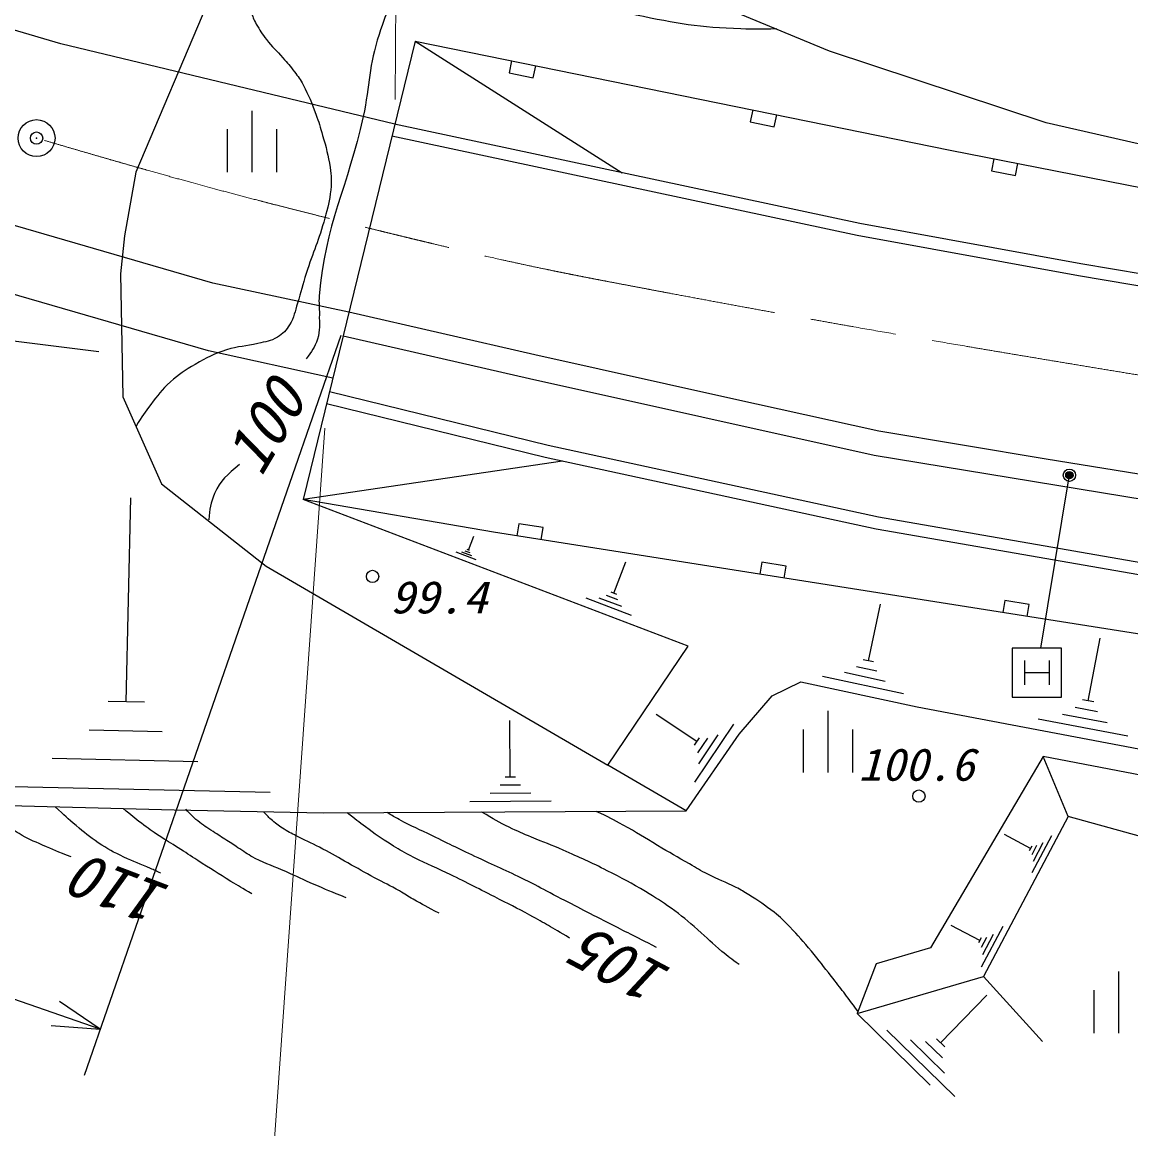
# Model space of a CAD drawing. Units: millimetres, scale not verified. Extents: x 40000 to 680000, y 20000 to 380000.
# Drawn here: x 169627 to 214688, y 243762 to 288751 of the extents above; entities that cross this region are included whole.
import ezdxf
from ezdxf.enums import TextEntityAlignment as Align

# ---------------------------------------------------------------- set-up
doc = ezdxf.new("R2010")
doc.units = ezdxf.units.MM
doc.header["$LTSCALE"] = 1000
doc.header["$PDMODE"] = 32
doc.header["$PDSIZE"] = 500
doc.linetypes.add('CHAIN', pattern=[18.5, 12, -1.5, 3.5, -1.5])
for name, color, linetype, lineweight in [('M-BGD', 7, 'Continuous', 25), ('M-BMK', 2, 'CHAIN', 13), ('M-BMK-SRVR', 3, 'Continuous', 25), ('M-STR-HTXT', 7, 'Continuous', 13), ('M-STR-STRC', 7, 'Continuous', 25)]:
    doc.layers.add(name, color=color, linetype=linetype, lineweight=lineweight)
doc.styles.add('ＭＳ ゴシック', font='')
doc.styles.get('ＭＳ ゴシック').set_extended_font_data('MS Gothic')

msp = doc.modelspace()

# ---------------------------------------------------------------- linework, layer by layer
at = {"layer": 'M-BGD'}
for p, q in [((185599, 287978), (181042, 269340)), ((185599, 287978), (194009, 282631)), ((189519, 287180), (189419, 286690)), ((189419, 286690), (190399, 286490)), ((190399, 286490), (190499, 286980)), ((178976, 282647), (178976, 285147)), ((199318, 285184), (199218, 284694)), ((200198, 284494), (200298, 284984)), ((177976, 282647), (177976, 284397)), ((179976, 282647), (179976, 284397)), ((199218, 284694), (200198, 284494)), ((209119, 283200), (209023, 282710)), ((210004, 282517), (210100, 283008)), ((209023, 282710), (210004, 282517)), ((162736, 276620), (172748, 275360)), ((191593, 270901), (181042, 269340)), ((173857, 261118), (174038, 269413)), ((189809, 268358), (189731, 267864)), ((190797, 268202), (189809, 268358)), ((190719, 267708), (190797, 268202)), ((187764, 267292), (187979, 267857)), ((187834, 267173), (187632, 267250)), ((187814, 267273), (187713, 267311)), ((188075, 266896), (187267, 267204)), ((187904, 267054), (187500, 267207)), ((193680, 265533), (194169, 266817)), ((199687, 266799), (199609, 266305)), ((200675, 266643), (199687, 266799)), ((200597, 266149), (200675, 266643)), ((193839, 265262), (193381, 265437)), ((193794, 265489), (193565, 265577)), ((194387, 264634), (192553, 265332)), ((193999, 264992), (193081, 265341)), ((204020, 262788), (204518, 265091)), ((209565, 265240), (209487, 264746)), ((210553, 265084), (209565, 265240)), ((210475, 264590), (210553, 265084)), ((212952, 261166), (213435, 263714)), ((204225, 262744), (203814, 262833)), ((204700, 261952), (203055, 262308)), ((204360, 262370), (203537, 262548)), ((205451, 261445), (202161, 262157)), ((174598, 261101), (173117, 261134)), ((213180, 261122), (212724, 261209)), ((197043, 259506), (195397, 260612)), ((202385, 258249), (202385, 260749)), ((213724, 260265), (211904, 260610)), ((213338, 260715), (212428, 260888)), ((189468, 258061), (189452, 260368)), ((198538, 260208), (196959, 257857)), ((201385, 258249), (201385, 259999)), ((203385, 258249), (203385, 259999)), ((214566, 259728), (210924, 260418)), ((175313, 259900), (172350, 259965)), ((197142, 259653), (196944, 259359)), ((197476, 259642), (197081, 259054)), ((197908, 259778), (197119, 258602)), ((176768, 258683), (170843, 258812)), ((212142, 256465), (211129, 258900)), ((189673, 258063), (189262, 258060)), ((179705, 257434), (167855, 257691)), ((190296, 257408), (188648, 257397)), ((189882, 257735), (189058, 257729)), ((191121, 257084), (187827, 257062)), ((210609, 255165), (209552, 255724)), ((211462, 255680), (210663, 254170)), ((210659, 255259), (210559, 255070)), ((210860, 255274), (210660, 254896)), ((211111, 255383), (210712, 254627)), ((208545, 251423), (207386, 252035)), ((209479, 251988), (208604, 250333)), ((208600, 251526), (208490, 251319)), ((208820, 251542), (208601, 251128)), ((209095, 251661), (208657, 250834)), ((214203, 247653), (214203, 250153)), ((206957, 247257), (208837, 249200)), ((213203, 247653), (213203, 249403)), ((207539, 245082), (204764, 247767)), ((207130, 247090), (206783, 247425)), ((207114, 246031), (205726, 247374)), ((207035, 246644), (206341, 247315))]:
    msp.add_line(p, q, dxfattribs=at)
for points in [[(184775, 284605), (171198, 287870), (153612, 293060), (132288, 299928), (77990, 321093)], [(182905, 276961), (177380, 278135), (159323, 283384), (119224, 297028), (93632, 307149), (75256, 314298)], [(182250, 274282), (177203, 275390), (157705, 281044), (118648, 294336), (93136, 304476), (74254, 311806)], [(287471, 275205), (266371, 276225), (256511, 276700), (248737, 277028), (226647, 281349), (224181, 281703), (211244, 284664), (202440, 287573), (193271, 291382), (188758, 293626), (182580, 296936), (181330, 296519), (177133, 289456), (174247, 282660), (173792, 280072), (173620, 278518), (173714, 273517), (175286, 269984), (179549, 266638), (193437, 258547)], [(185599, 287978), (207347, 283548), (225154, 280051), (226323, 280016), (233495, 278732), (248450, 276470), (258381, 275740), (268354, 275489), (287464, 274859)], [(389765, 284728), (386514, 281876), (347106, 276932), (329725, 275615), (324092, 275344), (315643, 274895), (288127, 274229), (283504, 274102), (263669, 273526), (252491, 273189), (242349, 274098), (226572, 276240), (225485, 276258), (212566, 278435), (203571, 280077), (184657, 284118)], [(386438, 282955), (347065, 277706), (329701, 276114), (324066, 275843), (315781, 275399), (288114, 274728), (283490, 274601), (263654, 274026), (252505, 273690), (242405, 274595), (226610, 276739), (225531, 276757), (212652, 278927), (203669, 280568), (184762, 284607)], [(354691, 267145), (319387, 264429), (301800, 264055), (284200, 264218), (250277, 265620), (241139, 266701), (226791, 268842), (225601, 268813), (217363, 269992), (211247, 270987), (204442, 272122), (198424, 273454), (190466, 275226), (182905, 276961)], [(354768, 266148), (319436, 263430), (301806, 263055), (284175, 263218), (250197, 264622), (241006, 265710), (226729, 267840), (225542, 267811), (217211, 269003), (204253, 271139), (190246, 274250), (182668, 275989)], [(368464, 244272), (368851, 246927), (368451, 253025), (367118, 257469), (365466, 260531), (364101, 261852), (361770, 263102), (359485, 263695), (354803, 263866), (328482, 261468), (308077, 260550), (292213, 260478), (273550, 261055), (250135, 262114), (242479, 262913), (226396, 265385), (225571, 265319), (216342, 266555), (204433, 268631), (191001, 271540), (182115, 273725)], [(367969, 244344), (368348, 246947), (367955, 252936), (366653, 257276), (365866, 258762), (365063, 260226), (363803, 261444), (361586, 262633), (359412, 263198), (354817, 263365), (328516, 260969), (308089, 260051), (292207, 259978), (273531, 260556), (249762, 261631), (242415, 262417), (226378, 264882), (225557, 264816), (216266, 266061), (204337, 268140), (190889, 271053), (181995, 273239)], [(196621, 256692), (193437, 258547), (196696, 263380), (181042, 269340)], [(251847, 254878), (245279, 261006), (226599, 262891), (225943, 262789), (214953, 263883), (188787, 268013), (181042, 269340)], [(168054, 256931), (175807, 256729), (181868, 256602), (196621, 256692), (198768, 259806), (200105, 261364), (201281, 261937), (206001, 260916), (219378, 258382), (225458, 257139), (226871, 257117), (243951, 254040), (248180, 250458), (255770, 249735)], [(256386, 248905), (246908, 249964), (242657, 253470), (226405, 256172), (224892, 256251), (211129, 258900), (206548, 251126), (204341, 250466), (203561, 248453)], [(260245, 243827), (246242, 245664), (242263, 249410), (228051, 251290), (225535, 250845), (226210, 252564), (212142, 256465), (208698, 249952), (211104, 247307)], [(206537, 245539), (203561, 248453), (208698, 249952)]]:
    msp.add_lwpolyline(points, dxfattribs=at)
for centre in [(183870, 266219), (206072, 257288)]:
    msp.add_circle(centre, 250, dxfattribs=at)
for points, knots in [([(171614, 317002), (171013, 316535), (170861, 316416), (170381, 316037), (169735, 315528), (169358, 315262), (168736, 314725), (168323, 314369), (168093, 314167), (167706, 313784), (167236, 313319), (166983, 313048), (166536, 312561), (166162, 312154), (165940, 311936), (165595, 311506), (165103, 310895), (164842, 310541), (164391, 309900), (164125, 309522), (163968, 309314), (163728, 308918), (163368, 308324), (163203, 307970), (162853, 307369), (162577, 306895), (162386, 306651), (162120, 306172), (161710, 305432), (161521, 304995), (161140, 304240), (160777, 303522), (160582, 303115), (160212, 302400), (159841, 301681), (159614, 301288), (159242, 300568), (158826, 299761), (158596, 299307), (158202, 298489), (157664, 297371), (157383, 296735), (156858, 295611), (156625, 295112), (156496, 294831), (156260, 294333), (155894, 293562), (155657, 293144), (155307, 292365), (154956, 291584), (154811, 291124), (154468, 290339), (154225, 289784), (154046, 289492), (153812, 288934), (153435, 288037), (153269, 287518), (152918, 286611), (152592, 285770), (152399, 285303), (152077, 284460), (151798, 283726), (151632, 283318), (151378, 282575), (151109, 281789), (150983, 281340), (150728, 280550), (150547, 279989), (150426, 279681), (150264, 279114), (150044, 278347), (149952, 277908), (149759, 277134), (149548, 276285), (149401, 275817), (149232, 274959), (149104, 274309), (149062, 273940), (148962, 273286), (148830, 272426), (148739, 271948), (148638, 271084), (148573, 270529), (148526, 270218), (148503, 269659), (148474, 268973), (148431, 268585), (148491, 267900), (148534, 267397), (148622, 267123), (148715, 266627), (148798, 266181), (148837, 265930), (148945, 265489), (149041, 265095), (149123, 264880), (149257, 264497), (149314, 264333), (149333, 264278), (149408, 264078)], [0, 0, 0, 0, 1, 1, 1, 2, 2, 2, 3, 3, 3, 4, 4, 4, 5, 5, 5, 6, 6, 6, 7, 7, 7, 8, 8, 8, 9, 9, 9, 10, 10, 10, 11, 11, 11, 12, 12, 12, 13, 13, 13, 14, 14, 14, 15, 15, 15, 16, 16, 16, 17, 17, 17, 18, 18, 18, 19, 19, 19, 20, 20, 20, 21, 21, 21, 22, 22, 22, 23, 23, 23, 24, 24, 24, 25, 25, 25, 26, 26, 26, 27, 27, 27, 28, 28, 28, 29, 29, 29, 30, 30, 30, 31, 31, 31, 32, 32, 32, 33, 33, 33, 33]), ([(178774, 316848), (177484, 316448), (177128, 316351), (176097, 315966), (175536, 315756), (175216, 315652), (174670, 315407), (173893, 315058), (173443, 314885), (172711, 314450), (172089, 314080), (171763, 313835), (171188, 313396), (170654, 312988), (170362, 312747), (169880, 312280), (169418, 311834), (169182, 311559), (168764, 311072), (168224, 310443), (167941, 310075), (167438, 309415), (166947, 308770), (166671, 308407), (166220, 307732), (165888, 307234), (165720, 306943), (165415, 306429), (165075, 305856), (164885, 305534), (164572, 304946), (164129, 304113), (163917, 303628), (163521, 302772), (162924, 301485), (162609, 300755), (162047, 299453), (161662, 298563), (161475, 298052), (161082, 297166), (160701, 296305), (160459, 295835), (160079, 294974), (159770, 294277), (159622, 293876), (159315, 293177), (159039, 292546), (158862, 292203), (158583, 291573), (157994, 290242), (157671, 289494), (157101, 288156), (156824, 287505), (156670, 287140), (156398, 286488), (156042, 285635), (155836, 285160), (155493, 284302), (155137, 283412), (154939, 282912), (154620, 282008), (154234, 280914), (154034, 280296), (153694, 279188), (153425, 278312), (153243, 277828), (153042, 276934), (152829, 275987), (152723, 275452), (152586, 274491), (152517, 274007), (152504, 273732), (152448, 273246), (152357, 272453), (152308, 272009), (152203, 271218), (152094, 270401), (152000, 269948), (151905, 269129), (151820, 268391), (151770, 267976), (151750, 267233), (151738, 266797), (151762, 266553), (151792, 266118), (151817, 265742), (151842, 265532), (151883, 265158), (151968, 264388), (152019, 264135), (152174, 263196)], [0, 0, 0, 0, 1, 1, 1, 2, 2, 2, 3, 3, 3, 4, 4, 4, 5, 5, 5, 6, 6, 6, 7, 7, 7, 8, 8, 8, 9, 9, 9, 10, 10, 10, 11, 11, 11, 12, 12, 12, 13, 13, 13, 14, 14, 14, 15, 15, 15, 16, 16, 16, 17, 17, 17, 18, 18, 18, 19, 19, 19, 20, 20, 20, 21, 21, 21, 22, 22, 22, 23, 23, 23, 24, 24, 24, 25, 25, 25, 26, 26, 26, 27, 27, 27, 28, 28, 28, 29, 29, 29, 30, 30, 30, 30]), ([(179228, 293051), (179131, 292390), (179108, 292211), (179049, 291670), (178973, 290969), (178919, 290575), (178908, 289869), (178904, 289602), (178888, 289449), (178939, 289187), (178980, 288976), (179044, 288866), (179144, 288675), (179279, 288416), (179377, 288282), (179556, 288050), (179795, 287739), (179968, 287598), (180225, 287302), (180413, 287085), (180525, 286969), (180696, 286739), (180846, 286539), (180924, 286420), (181045, 286201), (181290, 285758), (181377, 285484), (181563, 285013), (181692, 284684), (181741, 284490), (181838, 284149), (181982, 283644), (182065, 283360), (182143, 282841), (182195, 282493), (182202, 282290), (182169, 281940), (182125, 281481), (182048, 281229), (181930, 280784), (181691, 279887), (181449, 279419), (181171, 278534), (181025, 278066), (180973, 277794), (180817, 277330), (180700, 276983), (180695, 276758), (180498, 276450), (180349, 276216), (180241, 276084), (180004, 275941), (179724, 275772), (179524, 275770), (179208, 275690), (178713, 275564), (178414, 275585), (177927, 275430), (177407, 275265), (177133, 275114), (176661, 274839), (176243, 274596), (176011, 274446), (175650, 274125), (175293, 273809), (175141, 273581), (174852, 273202), (174603, 272874), (174522, 272751), (174255, 272331)], [0, 0, 0, 0, 1, 1, 1, 2, 2, 2, 3, 3, 3, 4, 4, 4, 5, 5, 5, 6, 6, 6, 7, 7, 7, 8, 8, 8, 9, 9, 9, 10, 10, 10, 11, 11, 11, 12, 12, 12, 13, 13, 13, 14, 14, 14, 15, 15, 15, 16, 16, 16, 17, 17, 17, 18, 18, 18, 19, 19, 19, 20, 20, 20, 21, 21, 21, 22, 22, 22, 23, 23, 23, 23]), ([(200297, 288478), (199617, 288449), (199411, 288463), (198843, 288478), (197165, 288522), (196226, 288700), (194583, 289039), (192692, 289429), (191699, 289911), (189824, 290369), (189074, 290552), (188663, 290777), (187891, 290785), (187027, 290793), (186463, 290968), (185689, 290584), (185196, 290340), (185017, 290030), (184705, 289578), (184385, 289114), (184311, 288787), (184133, 288252), (183714, 286991), (183766, 286211), (183485, 284912), (182864, 282047), (181939, 280544), (181699, 277623), (181675, 277328), (181711, 277161), (181705, 276865), (181697, 276474), (181748, 276239), (181627, 275867), (181515, 275522), (181410, 275377), (181166, 275062)], [0, 0, 0, 0, 1, 1, 1, 2, 2, 2, 3, 3, 3, 4, 4, 4, 5, 5, 5, 6, 6, 6, 7, 7, 7, 8, 8, 8, 9, 9, 9, 10, 10, 10, 11, 11, 11, 12, 12, 12, 12]), ([(178461, 270766), (177960, 270337), (177680, 270146), (177446, 269584), (177282, 269191), (177243, 268980), (177215, 268519)], [0, 0, 0, 0, 1, 1, 1, 2, 2, 2, 2]), ([(171616, 254819), (171057, 255038), (170903, 255096), (170458, 255299), (170079, 255471), (169850, 255540), (169500, 255764), (169277, 255907), (169144, 255986), (168965, 256181), (168819, 256341), (168749, 256442), (168632, 256624), (168559, 256737), (168534, 256778), (168457, 256921)], [0, 0, 0, 0, 1, 1, 1, 2, 2, 2, 3, 3, 3, 4, 4, 4, 5, 5, 5, 5]), ([(175269, 254155), (175063, 254249), (175009, 254272), (174842, 254346), (174419, 254534), (174170, 254611), (173753, 254811), (173336, 255011), (173106, 255135), (172721, 255391), (172349, 255638), (172159, 255805), (171817, 256091), (171475, 256377), (171365, 256482), (170971, 256855)], [0, 0, 0, 0, 1, 1, 1, 2, 2, 2, 3, 3, 3, 4, 4, 4, 5, 5, 5, 5]), ([(178964, 253315), (178550, 253557), (178443, 253621), (178111, 253822), (177578, 254146), (177286, 254339), (176761, 254675), (176451, 254874), (176281, 254991), (175971, 255189), (175668, 255383), (175490, 255477), (175191, 255675), (174905, 255865), (174748, 255976), (174475, 256183), (174179, 256407), (174084, 256489), (173738, 256783)], [0, 0, 0, 0, 1, 1, 1, 2, 2, 2, 3, 3, 3, 4, 4, 4, 5, 5, 5, 6, 6, 6, 6]), ([(182793, 253155), (182164, 253411), (181999, 253478), (181495, 253698), (181044, 253895), (180798, 254020), (180348, 254218), (179861, 254433), (179570, 254513), (179098, 254758), (178842, 254892), (178711, 254989), (178468, 255144), (178262, 255276), (178150, 255355), (177945, 255488), (177727, 255630), (177601, 255703), (177384, 255848), (177137, 256013), (176988, 256091), (176761, 256282), (176557, 256453), (176488, 256526), (176274, 256759)], [0, 0, 0, 0, 1, 1, 1, 2, 2, 2, 3, 3, 3, 4, 4, 4, 5, 5, 5, 6, 6, 6, 7, 7, 7, 8, 8, 8, 8]), ([(186580, 252526), (186066, 252791), (185924, 252858), (185518, 253097), (185301, 253225), (185187, 253311), (184967, 253434), (184574, 253655), (184341, 253756), (183945, 253972), (183522, 254202), (183289, 254337), (182868, 254571), (182471, 254793), (182253, 254925), (181851, 255137), (181465, 255341), (181236, 255430), (180848, 255630), (180622, 255747), (180488, 255800), (180275, 255940), (180080, 256069), (179971, 256144), (179795, 256298), (179646, 256428), (179595, 256480), (179434, 256653)], [0, 0, 0, 0, 1, 1, 1, 2, 2, 2, 3, 3, 3, 4, 4, 4, 5, 5, 5, 6, 6, 6, 7, 7, 7, 8, 8, 8, 9, 9, 9, 9]), ([(191872, 251520), (191106, 251976), (190902, 252099), (190267, 252445), (189713, 252748), (189396, 252905), (188834, 253191), (188073, 253579), (187648, 253796), (186880, 254170), (186293, 254457), (185946, 254581), (185366, 254885), (185068, 255041), (184908, 255141), (184622, 255318), (184203, 255578), (183979, 255740), (183584, 256033), (183288, 256251), (183191, 256326), (182840, 256608)], [0, 0, 0, 0, 1, 1, 1, 2, 2, 2, 3, 3, 3, 4, 4, 4, 5, 5, 5, 6, 6, 6, 7, 7, 7, 7]), ([(195404, 251140), (194450, 251624), (194210, 251746), (193446, 252136), (192578, 252580), (192090, 252827), (191225, 253277), (190823, 253486), (190607, 253620), (190200, 253820), (189411, 254208), (188955, 254397), (188161, 254774), (187433, 255120), (187026, 255318), (186302, 255672), (185775, 255929), (185468, 256050), (184955, 256335), (184761, 256443), (184695, 256478), (184462, 256618)], [0, 0, 0, 0, 1, 1, 1, 2, 2, 2, 3, 3, 3, 4, 4, 4, 5, 5, 5, 6, 6, 6, 7, 7, 7, 7]), ([(198767, 250442), (198430, 250685), (198337, 250758), (198071, 250972), (197670, 251296), (197481, 251519), (197089, 251854), (196674, 252210), (196445, 252416), (196001, 252734), (195609, 253015), (195380, 253160), (194966, 253407), (194372, 253762), (194028, 253944), (193410, 254256), (192718, 254605), (192321, 254780), (191612, 255092), (191118, 255309), (190831, 255405), (190335, 255616), (189976, 255770), (189771, 255849), (189420, 256020), (188974, 256238), (188827, 256331), (188311, 256641)], [0, 0, 0, 0, 1, 1, 1, 2, 2, 2, 3, 3, 3, 4, 4, 4, 5, 5, 5, 6, 6, 6, 7, 7, 7, 8, 8, 8, 9, 9, 9, 9]), ([(203597, 248546), (203072, 249241), (202939, 249421), (202506, 249973), (202195, 250369), (202030, 250597), (201704, 250981), (201368, 251377), (201187, 251608), (200822, 251977), (200585, 252217), (200457, 252359), (200189, 252565), (199801, 252862), (199574, 253016), (199160, 253275), (198962, 253399), (198853, 253474), (198645, 253579), (198203, 253802), (197937, 253889), (197493, 254109), (197194, 254257), (197041, 254367), (196751, 254532), (196241, 254824), (195953, 254984), (195447, 255282), (194902, 255602), (194614, 255811), (194058, 256113), (193635, 256342), (193489, 256416), (192960, 256669)], [0, 0, 0, 0, 1, 1, 1, 2, 2, 2, 3, 3, 3, 4, 4, 4, 5, 5, 5, 6, 6, 6, 7, 7, 7, 8, 8, 8, 9, 9, 9, 10, 10, 10, 11, 11, 11, 11])]:
    msp.add_open_spline(points, degree=3, knots=knots, dxfattribs=at)
at = {"layer": 'M-BMK'}
msp.add_open_spline([(565334, 313074), (563109, 312244), (562469, 312031), (560603, 311454), (557850, 310602), (556264, 310267), (553447, 309660), (549816, 308879), (547759, 308554), (544113, 307843), (537812, 306614), (534251, 306078), (527983, 304689), (519769, 302868), (515232, 301573), (507068, 299540), (503266, 298594), (501155, 297990), (497340, 297097), (493154, 296117), (490779, 295701), (486564, 294859), (482748, 294096), (480596, 293743), (476780, 292987), (472767, 292192), (470529, 291700), (466526, 290856), (456346, 288711), (450665, 287404), (440475, 285308), (434235, 284024), (430724, 283381), (424457, 282233), (415768, 280640), (410880, 279863), (402157, 278468), (396447, 277555), (393235, 277131), (387512, 276310), (380209, 275263), (376107, 274754), (368792, 273794), (367114, 273574), (366174, 273450), (364493, 273253), (360611, 272799), (358435, 272555), (354544, 272191), (345262, 271324), (340054, 270933), (330756, 270268), (326053, 269932), (323412, 269819), (318701, 269625), (311670, 269335), (307726, 269267), (300689, 269199), (293932, 269133), (290147, 269306), (283390, 269297), (277830, 269290), (274715, 269245), (269155, 269170), (264198, 269102), (261423, 268862), (256465, 268893), (254598, 268904), (253551, 268960), (251689, 269094), (248199, 269345), (246253, 269612), (242785, 270078), (238113, 270707), (235525, 271258), (230874, 272026), (229610, 272235), (228910, 272411), (227638, 272565), (226990, 272644), (226620, 272619), (225972, 272695), (222856, 273062), (221127, 273399), (218031, 273908), (208413, 275490), (203024, 276378), (193449, 278204), (189637, 278930), (187522, 279447), (183752, 280368), (178429, 281669), (175468, 282488), (170213, 284039), (162854, 286212), (158748, 287490), (151449, 289857), (139447, 293751), (132713, 295917), (120862, 300249), (113438, 302962), (109358, 304689), (102012, 307608), (98090, 309166), (95909, 310078), (91992, 311649), (87391, 313494), (84799, 314490), (80210, 316363), (78827, 316927), (78390, 317103), (76671, 317814)], degree=3, knots=[0, 0, 0, 0, 1, 1, 1, 2, 2, 2, 3, 3, 3, 4, 4, 4, 5, 5, 5, 6, 6, 6, 7, 7, 7, 8, 8, 8, 9, 9, 9, 10, 10, 10, 11, 11, 11, 12, 12, 12, 13, 13, 13, 14, 14, 14, 15, 15, 15, 16, 16, 16, 17, 17, 17, 18, 18, 18, 19, 19, 19, 20, 20, 20, 21, 21, 21, 22, 22, 22, 23, 23, 23, 24, 24, 24, 25, 25, 25, 26, 26, 26, 27, 27, 27, 28, 28, 28, 29, 29, 29, 30, 30, 30, 31, 31, 31, 32, 32, 32, 33, 33, 33, 34, 34, 34, 35, 35, 35, 36, 36, 36, 37, 37, 37, 37], dxfattribs=at)
at = {"layer": 'M-BMK-SRVR'}
msp.add_circle((170213, 284039), 750, dxfattribs=at)
msp.add_point((170213, 284039), dxfattribs=at)
at = {"layer": 'M-STR-HTXT'}
for p, q in [((184783, 285605), (185044, 317603)), ((181925, 272242), (179670, 240359))]:
    msp.add_line(p, q, dxfattribs=at)
at = {"layer": 'M-STR-STRC'}
for p, q in [((172796, 247814), (63727, 285644)), ((182578, 276016), (172141, 245925)), ((211032, 263308), (212165, 270184)), ((209867, 263308), (209867, 261308)), ((211867, 263308), (209867, 263308)), ((211867, 261308), (211867, 263308)), ((210367, 262808), (210367, 261808)), ((211367, 262808), (211367, 261808)), ((210367, 262308), (211367, 262308)), ((209867, 261308), (211867, 261308)), ((172796, 247814), (171141, 248936)), ((170801, 247958), (172796, 247814))]:
    msp.add_line(p, q, dxfattribs=at)
for radius in [150, 120, 90, 60, 30]:
    msp.add_circle((212190, 270332), radius, dxfattribs=at)
msp.add_point((212190, 270332), dxfattribs=at)

# ---------------------------------------------------------------- texts
at = {"layer": 'M-BGD', "style": 'ＭＳ ゴシック', "oblique": 15}
for s, rotation, p in [('100', 59.316, (179501, 272292)), ('110', 159.196, (173658, 253408)), ('105', 152.059, (194019, 250296))]:
    msp.add_text(s, height=1833, rotation=rotation, dxfattribs=at).set_placement(p, align=Align.MIDDLE_CENTER)
for s, width, p in [('99.4', 1.1, (186554, 265374)), ('100.6', 1.05, (205968, 258573))]:
    msp.add_text(s, height=1320, dxfattribs=dict(at, width=width)).set_placement(p, align=Align.MIDDLE_CENTER)

doc.saveas('drawing.dxf')
